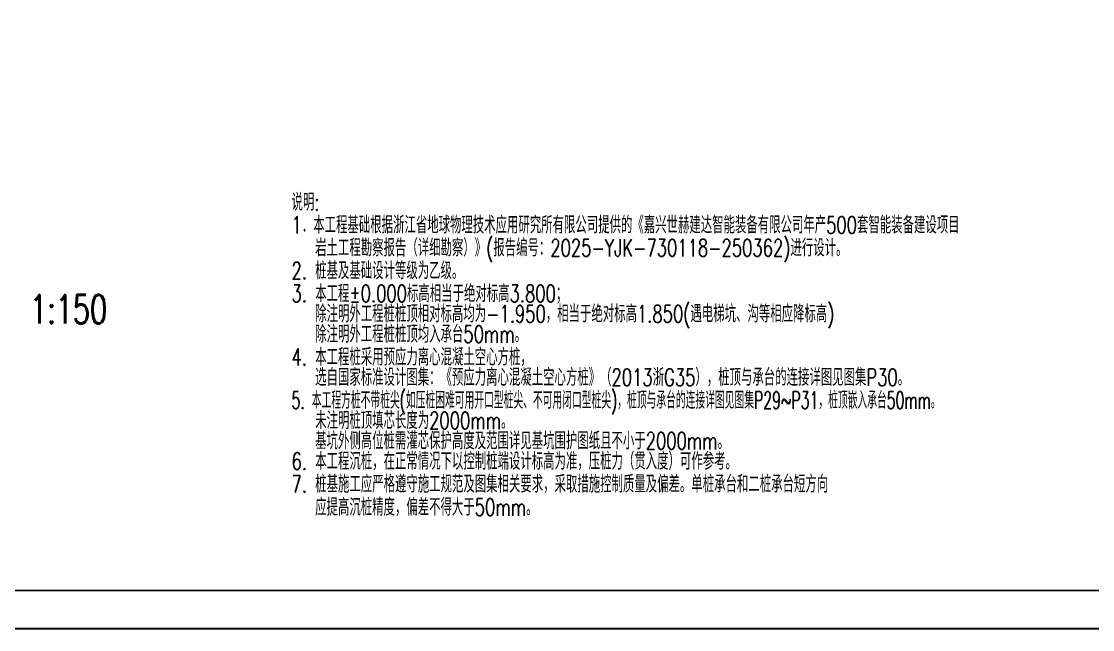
# Model space of a CAD drawing. Extents: x -1201378 to 2367219, y -619313 to 244905.
# Drawn here: x -758247 to -716062, y -96140 to -72201 of the extents above; entities that cross this region are included whole.
import ezdxf
from ezdxf.enums import TextEntityAlignment as Align

# ---------------------------------------------------------------- set-up
doc = ezdxf.new("R2010")
doc.units = 0
doc.header["$LTSCALE"] = 1000
doc.layers.get('0').update_dxf_attribs({"linetype": 'CONTINUOUS'})
doc.layers.get('Defpoints').update_dxf_attribs({"linetype": 'CONTINUOUS'})
for name, color, linetype in [('0-cxFrame', 155, 'CONTINUOUS'), ('S-SS', 111, 'CONTINUOUS'), ('S-TEXT', 21, 'CONTINUOUS')]:
    doc.layers.add(name, color=color, linetype=linetype)
doc.layers.add('0-cxText', color=131, linetype='CONTINUOUS', lineweight=25)
doc.styles.add('cx_tuming', font='simhei.ttf')
doc.styles.add('cx_tuqian1', font='')
doc.styles.add('SS1', font='tj-romans1.shx', dxfattribs={"width": 0.7, "bigfont": 'tj-hztxt1.shx'})
doc.styles.add('黑体', font='simhei.ttf', dxfattribs={"width": 0.8})
doc.styles.get('cx_tuqian1').set_extended_font_data('SimSun')

# ---------------------------------------------------------------- blocks, each defined once
blk = doc.blocks.new('TK22.A0 L(Dragon)')
at = {"layer": '0-cxFrame', "color": 7, "const_width": 0.5}
blk.add_lwpolyline([(0, 0), (-1486, 0), (-1486, 841), (0, 841)], close=True, dxfattribs=at)
at = {"layer": '0-cxFrame', "const_width": 0.5}
blk.add_lwpolyline([(-80, 10), (-1466, 10), (-1466, 831), (-80, 831)], close=True, dxfattribs=at)
at = {"style": '黑体', "flags": 4}
blk.add_attdef('图幅', text='', height=3.3, dxfattribs=at).set_placement((-40, 3), align=Align.RIGHT)
at = {"layer": '0-cxText', "flags": 4}
for tag, height, style, p in [('建设单位', 3.5, 'cx_tuming', (-45, 240)), ('项目名称', 3.5, 'cx_tuming', (-45, 210)), ('子项名称', 3.5, 'cx_tuming', (-45, 180)), ('工程编号', 3.3, 'cx_tuqian1', (-35, 165)), ('图名1', 3.5, 'cx_tuming', (-45, 87)), ('图名2', 3.5, 'cx_tuming', (-45, 79)), ('图名3', 3.5, 'cx_tuming', (-45, 71)), ('出图日期', 3.3, 'cx_tuqian1', (-39, 60)), ('专业', 3.3, 'cx_tuqian1', (-55, 52)), ('图号', 3.3, 'cx_tuqian1', (-55, 44)), ('版次', 3.3, 'cx_tuqian1', (-20, 44))]:
    blk.add_attdef(tag, text='', height=height, dxfattribs=dict(at, style=style)).set_placement(p, align=Align.MIDDLE)
at = {"layer": 'Defpoints', "color": 6, "flags": 4}
for tag, height, style, p in [('tufu', 3.3, '黑体', (-12, 12)), ('dwfname', 4, 'cx_tuqian1', (-80, 3))]:
    blk.add_attdef(tag, text='', height=height, dxfattribs=dict(at, style=style)).set_placement(p, align=Align.RIGHT)

msp = doc.modelspace()

# ---------------------------------------------------------------- block references
at = {"layer": '0-cxFrame', "xscale": 150, "yscale": 150, "zscale": 150}
msp.add_blockref('TK22.A0 L(Dragon)', (-650573.1, -96102.2), dxfattribs=at)

# ---------------------------------------------------------------- texts
at = {"layer": 'S-SS', "style": 'SS1'}
for s, width, p in [('说明:', 0.7, (-747608.5, -79649.3)), ('1．本工程基础根据浙江省地球物理技术应用研究所有限公司提供的《嘉兴世赫建达智能装备有限公司年产500套智能装备建设项目', 0.7, (-747608.5, -80549.3)), ('岩土工程勘察报告（详细勘察）》(报告编号：2025-YJK-730118-250362)进行设计。', 0.7, (-746678.5, -81449.3)), ('2. 桩基及基础设计等级为乙级。', 0.7, (-747608.5, -82349.3)), ('3. 本工程%%P0.000标高相当于绝对标高3.800；', 0.7, (-747608.5, -83249.3)), ('除注明外工程桩桩顶相对标高均为-1.950，相当于绝对标高1.850(遇电梯坑、沟等相应降标高)', 0.7, (-746678.5, -84046.8)), ('除注明外工程桩桩顶均入承台50mm。', 0.7, (-746678.5, -84846.8)), ('4. 本工程桩采用预应力离心混凝土空心方桩，', 0.7, (-747608.5, -85749.3)), ('选自国家标准设计图集：《预应力离心混凝土空心方桩》（2013浙G35），桩顶与承台的连接详图见图集P30。', 0.7, (-746678.5, -86546.8)), ('5. 本工程方桩不带桩尖(如压桩困难可用开口型桩尖、不可用闭口型桩尖)，桩顶与承台的连接详图见图集P29~P31，桩顶嵌入承台50mm。', 0.6, (-747608.5, -87449.3)), ('未注明桩顶填芯长度为2000mm。', 0.7, (-746678.5, -88246.8)), ('基坑外侧高位桩需灌芯保护高度及范围详见基坑围护图纸且不小于2000mm。', 0.7, (-746678.5, -89046.8)), ('6. 本工程沉桩，在正常情况下以控制桩端设计标高为准，压桩力（贯入度）可作参考。', 0.7, (-747608.5, -89849.3)), ('7. 桩基施工应严格遵守施工规范及图集相关要求，采取措施控制质量及偏差。单桩承台和二桩承台短方向', 0.7, (-747608.5, -90749.3)), ('应提高沉桩精度，偏差不得大于50mm。', 0.7, (-746678.5, -91658.3))]:
    msp.add_text(s, height=675, dxfattribs=dict(at, width=width)).set_placement(p)
at = {"layer": 'S-TEXT', "style": 'SS1', "width": 0.7}
msp.add_text('1:150', height=1125, dxfattribs=at).set_placement((-756391.2, -83528.5), align=Align.MIDDLE)

doc.saveas('drawing.dxf')
